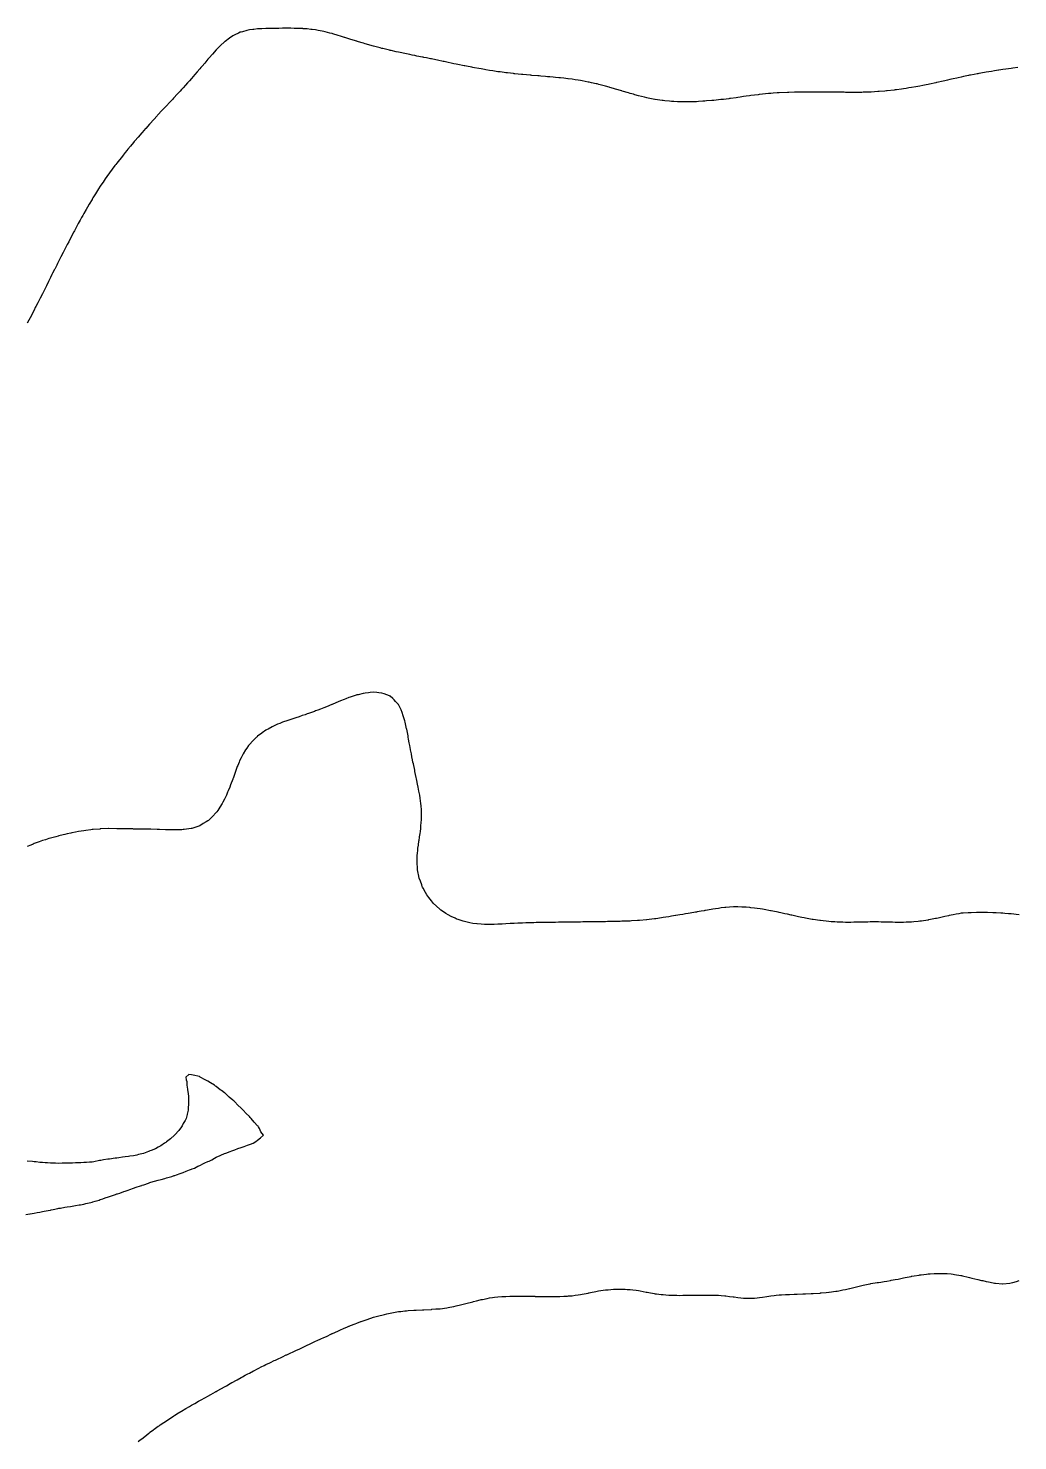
# Model space of a CAD drawing. Extents: x -717077 to -715000, y -984627 to -984000.
# Drawn here: x -716388.2 to -716268.7, y -984211.4 to -984040.9 of the extents above; entities that cross this region are included whole.
import ezdxf

# ---------------------------------------------------------------- set-up
doc = ezdxf.new("R2010")
doc.units = 0
doc.layers.add('buffer_B1_0_1_clip', color=7, linetype='Continuous')

msp = doc.modelspace()

# ---------------------------------------------------------------- linework, layer by layer
at = {"layer": 'buffer_B1_0_1_clip'}
for points in [[(-716268.67, -984045.67), (-716269.26, -984045.74), (-716269.5, -984045.77), (-716269.81, -984045.81), (-716270.14, -984045.86), (-716270.5, -984045.91), (-716270.99, -984045.99), (-716271.01, -984045.99), (-716271.5, -984046.07), (-716271.87, -984046.13), (-716272.18, -984046.18), (-716272.5, -984046.24), (-716272.72, -984046.28), (-716273.39, -984046.39), (-716273.5, -984046.41), (-716273.57, -984046.43), (-716273.95, -984046.5), (-716274.41, -984046.59), (-716274.5, -984046.6), (-716274.63, -984046.63), (-716275.24, -984046.76), (-716275.5, -984046.81), (-716275.9, -984046.9), (-716276.06, -984046.93), (-716276.5, -984047.03), (-716276.88, -984047.12), (-716277.18, -984047.18), (-716277.5, -984047.25), (-716277.7, -984047.3), (-716278.47, -984047.48), (-716278.5, -984047.48), (-716278.51, -984047.48), (-716278.58, -984047.5), (-716279.33, -984047.67), (-716279.5, -984047.71), (-716279.75, -984047.76), (-716280.16, -984047.84), (-716280.5, -984047.9), (-716280.99, -984047.99), (-716281.01, -984047.99), (-716281.5, -984048.08), (-716281.86, -984048.13), (-716282.18, -984048.18), (-716282.5, -984048.23), (-716282.73, -984048.27), (-716283.35, -984048.35), (-716283.5, -984048.37), (-716283.61, -984048.39), (-716284.47, -984048.48), (-716284.5, -984048.48), (-716284.52, -984048.48), (-716284.74, -984048.5), (-716285.44, -984048.56), (-716285.5, -984048.57), (-716285.57, -984048.57), (-716286.38, -984048.62), (-716286.5, -984048.62), (-716286.62, -984048.63), (-716287.34, -984048.65), (-716287.5, -984048.66), (-716287.66, -984048.66), (-716288.33, -984048.67), (-716288.5, -984048.67), (-716288.67, -984048.67), (-716289.34, -984048.66), (-716289.5, -984048.66), (-716289.65, -984048.65), (-716290.36, -984048.64), (-716290.5, -984048.64), (-716290.63, -984048.64), (-716291.37, -984048.63), (-716291.5, -984048.63), (-716291.62, -984048.62), (-716292.37, -984048.62), (-716292.5, -984048.62), (-716292.62, -984048.62), (-716293.38, -984048.62), (-716293.5, -984048.62), (-716293.62, -984048.62), (-716294.38, -984048.62), (-716294.5, -984048.62), (-716294.62, -984048.62), (-716295.36, -984048.64), (-716295.5, -984048.64), (-716295.64, -984048.64), (-716296.33, -984048.66), (-716296.5, -984048.67), (-716297.5, -984048.71), (-716297.73, -984048.73), (-716298.23, -984048.76), (-716298.5, -984048.78), (-716298.81, -984048.81), (-716299.15, -984048.85), (-716299.5, -984048.88), (-716299.93, -984048.93), (-716300.05, -984048.94), (-716300.5, -984048.99), (-716300.94, -984049.05), (-716301.07, -984049.07), (-716301.5, -984049.12), (-716301.83, -984049.17), (-716302.23, -984049.23), (-716302.5, -984049.27), (-716302.7, -984049.3), (-716303.39, -984049.39), (-716303.5, -984049.41), (-716303.58, -984049.42), (-716304.24, -984049.5), (-716304.47, -984049.53), (-716304.5, -984049.53), (-716304.53, -984049.53), (-716305.38, -984049.62), (-716305.5, -984049.63), (-716305.64, -984049.64), (-716306.3, -984049.7), (-716306.5, -984049.72), (-716306.73, -984049.73), (-716307.23, -984049.77), (-716307.5, -984049.79), (-716307.8, -984049.8), (-716308.18, -984049.81), (-716308.5, -984049.82), (-716308.82, -984049.82), (-716309.18, -984049.82), (-716309.5, -984049.82), (-716309.8, -984049.8), (-716310.22, -984049.78), (-716310.5, -984049.76), (-716310.73, -984049.73), (-716311.32, -984049.68), (-716311.5, -984049.66), (-716311.64, -984049.64), (-716312.49, -984049.51), (-716312.5, -984049.51), (-716312.5, -984049.51), (-716312.54, -984049.5), (-716313.33, -984049.34), (-716313.5, -984049.3), (-716313.76, -984049.24), (-716314.14, -984049.14), (-716314.5, -984049.06), (-716314.94, -984048.94), (-716315.1, -984048.89), (-716315.5, -984048.79), (-716315.72, -984048.72), (-716316.46, -984048.5), (-716316.49, -984048.49), (-716316.5, -984048.49), (-716316.52, -984048.48), (-716317.26, -984048.26), (-716317.5, -984048.19), (-716317.94, -984048.06), (-716318.03, -984048.03), (-716318.5, -984047.9), (-716318.82, -984047.82), (-716319.3, -984047.69), (-716319.5, -984047.64), (-716319.62, -984047.62), (-716320.16, -984047.5), (-716320.44, -984047.44), (-716320.5, -984047.42), (-716320.59, -984047.41), (-716321.28, -984047.28), (-716321.5, -984047.24), (-716321.8, -984047.19), (-716322.14, -984047.14), (-716322.5, -984047.08), (-716322.97, -984047.03), (-716323.02, -984047.02), (-716323.5, -984046.96), (-716323.92, -984046.92), (-716324.1, -984046.9), (-716324.5, -984046.86), (-716324.82, -984046.83), (-716325.2, -984046.79), (-716325.5, -984046.77), (-716325.74, -984046.74), (-716326.3, -984046.7), (-716326.5, -984046.68), (-716326.67, -984046.67), (-716327.39, -984046.61), (-716327.5, -984046.6), (-716327.59, -984046.59), (-716328.48, -984046.51), (-716328.5, -984046.51), (-716328.51, -984046.51), (-716328.63, -984046.5), (-716329.42, -984046.42), (-716329.5, -984046.41), (-716329.59, -984046.4), (-716330.32, -984046.32), (-716330.5, -984046.3), (-716330.73, -984046.27), (-716331.2, -984046.2), (-716331.5, -984046.16), (-716331.9, -984046.1), (-716332.07, -984046.07), (-716332.5, -984046), (-716332.93, -984045.93), (-716333.1, -984045.9), (-716333.5, -984045.83), (-716333.78, -984045.78), (-716334.32, -984045.68), (-716334.5, -984045.65), (-716334.62, -984045.62), (-716335.28, -984045.5), (-716335.46, -984045.47), (-716335.5, -984045.46), (-716335.55, -984045.45), (-716336.3, -984045.3), (-716336.5, -984045.26), (-716336.8, -984045.2), (-716337.13, -984045.13), (-716337.5, -984045.05), (-716337.95, -984044.95), (-716338.07, -984044.93), (-716338.78, -984044.78), (-716339.34, -984044.66), (-716339.5, -984044.63), (-716339.6, -984044.6), (-716340.12, -984044.5), (-716340.43, -984044.44), (-716340.5, -984044.42), (-716340.59, -984044.4), (-716341.27, -984044.27), (-716341.5, -984044.22), (-716341.84, -984044.15), (-716342.1, -984044.1), (-716342.5, -984044.02), (-716342.93, -984043.93), (-716343.1, -984043.9), (-716343.5, -984043.81), (-716343.76, -984043.76), (-716344.38, -984043.62), (-716344.5, -984043.59), (-716344.57, -984043.57), (-716344.89, -984043.5), (-716345.38, -984043.38), (-716345.5, -984043.35), (-716345.7, -984043.3), (-716346.17, -984043.17), (-716346.5, -984043.08), (-716346.95, -984042.95), (-716347.08, -984042.91), (-716347.5, -984042.79), (-716347.73, -984042.73), (-716348.47, -984042.5), (-716348.49, -984042.49), (-716348.5, -984042.49), (-716348.51, -984042.49), (-716349.26, -984042.26), (-716349.5, -984042.18), (-716349.97, -984042.03), (-716350.02, -984042.02), (-716350.5, -984041.86), (-716350.78, -984041.78), (-716351.4, -984041.6), (-716351.5, -984041.57), (-716351.55, -984041.56), (-716351.77, -984041.5), (-716352.35, -984041.35), (-716352.5, -984041.32), (-716352.72, -984041.28), (-716353.18, -984041.19), (-716353.5, -984041.13), (-716353.92, -984041.08), (-716354.06, -984041.06), (-716354.5, -984041.01), (-716354.98, -984040.98), (-716355.02, -984040.97), (-716355.5, -984040.94), (-716355.93, -984040.93), (-716356.07, -984040.93), (-716356.5, -984040.92), (-716356.92, -984040.92), (-716357.08, -984040.92), (-716357.5, -984040.92), (-716357.92, -984040.93), (-716358.07, -984040.93), (-716358.5, -984040.93), (-716358.94, -984040.94), (-716359.06, -984040.94), (-716359.5, -984040.95), (-716359.98, -984040.98), (-716360.02, -984040.98), (-716360.5, -984041.01), (-716360.94, -984041.06), (-716361.08, -984041.08), (-716361.5, -984041.13), (-716361.8, -984041.2), (-716362.34, -984041.34), (-716362.5, -984041.38), (-716362.59, -984041.41), (-716362.79, -984041.5), (-716363.27, -984041.72), (-716363.5, -984041.84), (-716363.89, -984042.1), (-716364.44, -984042.5), (-716364.47, -984042.52), (-716364.5, -984042.54), (-716364.99, -984043.01), (-716365.48, -984043.5), (-716365.49, -984043.51), (-716365.5, -984043.52), (-716365.96, -984044.04), (-716366.36, -984044.5), (-716366.42, -984044.57), (-716366.5, -984044.66), (-716366.88, -984045.12), (-716367.2, -984045.5), (-716367.34, -984045.66), (-716367.5, -984045.83), (-716367.8, -984046.19), (-716368.07, -984046.5), (-716368.27, -984046.73), (-716368.5, -984046.98), (-716368.74, -984047.26), (-716368.96, -984047.5), (-716369.21, -984047.78), (-716369.5, -984048.1), (-716369.69, -984048.31), (-716369.86, -984048.5), (-716370.17, -984048.83), (-716370.65, -984049.35), (-716370.78, -984049.5), (-716371.13, -984049.87), (-716371.5, -984050.27), (-716371.61, -984050.39), (-716371.71, -984050.5), (-716372.09, -984050.9), (-716372.5, -984051.34), (-716372.58, -984051.42), (-716372.65, -984051.5), (-716373.05, -984051.94), (-716373.5, -984052.44), (-716373.53, -984052.47), (-716373.55, -984052.5), (-716374, -984053), (-716374.03, -984053.03), (-716374.45, -984053.5), (-716374.47, -984053.53), (-716374.5, -984053.55), (-716374.94, -984054.06), (-716375.32, -984054.5), (-716375.4, -984054.6), (-716375.5, -984054.71), (-716375.86, -984055.14), (-716376.16, -984055.5), (-716376.31, -984055.69), (-716376.5, -984055.91), (-716376.76, -984056.24), (-716376.96, -984056.5), (-716377.2, -984056.8), (-716377.5, -984057.19), (-716377.63, -984057.37), (-716377.73, -984057.5), (-716378.06, -984057.94), (-716378.38, -984058.38), (-716378.47, -984058.5), (-716378.48, -984058.52), (-716378.5, -984058.54), (-716378.9, -984059.1), (-716379.17, -984059.5), (-716379.3, -984059.69), (-716379.5, -984059.98), (-716379.7, -984060.3), (-716379.83, -984060.5), (-716380.09, -984060.91), (-716380.39, -984061.39), (-716380.47, -984061.53), (-716380.5, -984061.57), (-716380.84, -984062.15), (-716381.05, -984062.5), (-716381.21, -984062.79), (-716381.5, -984063.28), (-716381.58, -984063.42), (-716381.62, -984063.5), (-716381.77, -984063.77), (-716381.93, -984064.07), (-716382.17, -984064.5), (-716382.28, -984064.72), (-716382.5, -984065.11), (-716382.63, -984065.37), (-716382.7, -984065.5), (-716383.23, -984066.5), (-716383.32, -984066.68), (-716383.5, -984067.02), (-716383.74, -984067.5), (-716384, -984068), (-716384, -984068), (-716384.26, -984068.5), (-716384.5, -984068.98), (-716384.67, -984069.32), (-716384.76, -984069.5), (-716385.01, -984069.99), (-716385.02, -984070.02), (-716385.26, -984070.5), (-716385.34, -984070.66), (-716385.5, -984070.99), (-716385.67, -984071.33), (-716385.76, -984071.5), (-716386, -984071.99), (-716386.02, -984072.02), (-716386.26, -984072.5), (-716386.34, -984072.66), (-716386.5, -984072.97), (-716386.77, -984073.5), (-716387.02, -984073.98), (-716387.05, -984074.05), (-716387.28, -984074.5), (-716387.35, -984074.64), (-716387.5, -984074.93), (-716387.69, -984075.31), (-716387.79, -984075.5), (-716388.32, -984076.5)], [(-716268.5, -984147.91), (-716268.87, -984147.88), (-716269.15, -984147.84), (-716269.5, -984147.82), (-716269.79, -984147.8), (-716270.24, -984147.76), (-716270.5, -984147.74), (-716270.73, -984147.73), (-716271.3, -984147.7), (-716271.5, -984147.69), (-716271.68, -984147.68), (-716272.33, -984147.66), (-716272.5, -984147.66), (-716272.66, -984147.66), (-716273.34, -984147.65), (-716273.5, -984147.65), (-716273.66, -984147.66), (-716274.32, -984147.68), (-716274.5, -984147.68), (-716274.69, -984147.69), (-716275.27, -984147.73), (-716275.5, -984147.74), (-716275.79, -984147.8), (-716276.14, -984147.86), (-716276.5, -984147.92), (-716276.98, -984148.02), (-716277.03, -984148.03), (-716277.5, -984148.13), (-716277.8, -984148.2), (-716278.31, -984148.31), (-716278.5, -984148.35), (-716278.62, -984148.38), (-716279.23, -984148.5), (-716279.45, -984148.54), (-716279.5, -984148.55), (-716279.56, -984148.56), (-716280.32, -984148.68), (-716280.5, -984148.71), (-716280.73, -984148.73), (-716281.22, -984148.78), (-716281.5, -984148.81), (-716281.82, -984148.82), (-716282.17, -984148.83), (-716282.5, -984148.84), (-716282.84, -984148.84), (-716283.16, -984148.84), (-716283.5, -984148.84), (-716283.83, -984148.83), (-716284.18, -984148.82), (-716284.5, -984148.81), (-716284.8, -984148.81), (-716285.2, -984148.8), (-716285.5, -984148.79), (-716285.79, -984148.79), (-716286.21, -984148.79), (-716286.5, -984148.79), (-716286.8, -984148.8), (-716287.19, -984148.8), (-716287.5, -984148.81), (-716287.82, -984148.82), (-716288.17, -984148.83), (-716288.5, -984148.83), (-716288.83, -984148.84), (-716289.16, -984148.84), (-716289.5, -984148.84), (-716289.83, -984148.83), (-716290.18, -984148.82), (-716290.5, -984148.81), (-716290.79, -984148.79), (-716291.24, -984148.76), (-716291.5, -984148.74), (-716292.5, -984148.63), (-716292.61, -984148.62), (-716293.41, -984148.5), (-716293.49, -984148.49), (-716293.5, -984148.49), (-716293.52, -984148.48), (-716294.33, -984148.33), (-716294.5, -984148.3), (-716294.76, -984148.24), (-716295.15, -984148.16), (-716295.5, -984148.08), (-716295.97, -984147.98), (-716296.04, -984147.96), (-716296.5, -984147.86), (-716296.8, -984147.8), (-716297.31, -984147.69), (-716297.5, -984147.65), (-716297.62, -984147.62), (-716298.26, -984147.5), (-716298.46, -984147.46), (-716298.5, -984147.45), (-716298.56, -984147.44), (-716299.3, -984147.3), (-716299.5, -984147.26), (-716299.78, -984147.22), (-716300.16, -984147.16), (-716300.5, -984147.11), (-716300.93, -984147.07), (-716301.05, -984147.06), (-716301.5, -984147.01), (-716301.99, -984146.99), (-716302.01, -984146.99), (-716302.5, -984146.97), (-716302.98, -984146.98), (-716303.01, -984146.98), (-716303.5, -984147), (-716303.95, -984147.05), (-716304.05, -984147.06), (-716304.5, -984147.1), (-716304.84, -984147.15), (-716305.2, -984147.2), (-716305.5, -984147.25), (-716305.71, -984147.29), (-716306.4, -984147.4), (-716306.5, -984147.42), (-716306.57, -984147.43), (-716306.93, -984147.5), (-716307.42, -984147.58), (-716307.5, -984147.59), (-716307.61, -984147.61), (-716308.27, -984147.73), (-716308.5, -984147.76), (-716308.81, -984147.82), (-716309.13, -984147.87), (-716309.5, -984147.93), (-716309.99, -984148.01), (-716310.01, -984148.01), (-716310.5, -984148.09), (-716310.85, -984148.15), (-716311.21, -984148.21), (-716311.5, -984148.26), (-716311.71, -984148.29), (-716312.39, -984148.4), (-716312.5, -984148.41), (-716312.58, -984148.42), (-716313.2, -984148.5), (-716313.47, -984148.53), (-716313.5, -984148.54), (-716313.54, -984148.54), (-716314.39, -984148.61), (-716314.5, -984148.62), (-716314.63, -984148.63), (-716315.33, -984148.67), (-716315.5, -984148.68), (-716315.68, -984148.68), (-716316.29, -984148.7), (-716316.5, -984148.71), (-716316.72, -984148.72), (-716317.27, -984148.73), (-716317.5, -984148.74), (-716317.74, -984148.74), (-716318.25, -984148.75), (-716318.5, -984148.76), (-716318.76, -984148.76), (-716319.23, -984148.76), (-716319.5, -984148.77), (-716320.79, -984148.79), (-716321.2, -984148.79), (-716321.5, -984148.8), (-716321.8, -984148.8), (-716322.19, -984148.81), (-716322.5, -984148.81), (-716322.81, -984148.81), (-716323.18, -984148.82), (-716323.5, -984148.82), (-716323.83, -984148.83), (-716324.17, -984148.83), (-716324.5, -984148.84), (-716324.84, -984148.84), (-716325.15, -984148.85), (-716325.5, -984148.85), (-716325.85, -984148.86), (-716326.14, -984148.86), (-716326.5, -984148.87), (-716326.87, -984148.87), (-716327.12, -984148.88), (-716327.5, -984148.89), (-716327.9, -984148.9), (-716328.09, -984148.91), (-716328.5, -984148.92), (-716328.93, -984148.94), (-716329.06, -984148.94), (-716329.5, -984148.96), (-716329.98, -984148.99), (-716330.01, -984148.99), (-716330.5, -984149.01), (-716330.96, -984149.04), (-716331.04, -984149.04), (-716331.5, -984149.06), (-716331.92, -984149.08), (-716332.08, -984149.08), (-716332.5, -984149.09), (-716332.91, -984149.08), (-716333.08, -984149.08), (-716333.5, -984149.07), (-716333.98, -984149.02), (-716334.01, -984149.01), (-716334.5, -984148.96), (-716334.88, -984148.88), (-716335.18, -984148.82), (-716335.5, -984148.75), (-716335.69, -984148.69), (-716336.28, -984148.5), (-716336.44, -984148.44), (-716336.5, -984148.42), (-716336.65, -984148.34), (-716337.11, -984148.12), (-716337.5, -984147.92), (-716337.76, -984147.76), (-716338.16, -984147.5), (-716338.35, -984147.35), (-716338.5, -984147.23), (-716338.88, -984146.88), (-716339.29, -984146.5), (-716339.39, -984146.39), (-716339.5, -984146.25), (-716339.82, -984145.83), (-716340.06, -984145.5), (-716340.22, -984145.22), (-716340.5, -984144.72), (-716340.57, -984144.58), (-716340.61, -984144.5), (-716340.67, -984144.32), (-716340.84, -984143.85), (-716340.97, -984143.5), (-716341.06, -984143.06), (-716341.09, -984142.91), (-716341.17, -984142.5), (-716341.19, -984142.19), (-716341.22, -984141.77), (-716341.24, -984141.5), (-716341.23, -984141.23), (-716341.21, -984140.78), (-716341.2, -984140.5), (-716341.15, -984140.16), (-716341.13, -984139.87), (-716341.08, -984139.5), (-716341.01, -984139.01), (-716341, -984138.99), (-716340.93, -984138.5), (-716340.88, -984138.12), (-716340.84, -984137.85), (-716340.8, -984137.5), (-716340.78, -984137.22), (-716340.73, -984136.74), (-716340.72, -984136.5), (-716340.72, -984136.28), (-716340.71, -984135.71), (-716340.71, -984135.5), (-716340.72, -984135.27), (-716340.76, -984134.76), (-716340.78, -984134.5), (-716340.82, -984134.18), (-716340.86, -984133.86), (-716340.92, -984133.5), (-716341.01, -984133.01), (-716341.01, -984132.99), (-716341.1, -984132.5), (-716341.17, -984132.17), (-716341.27, -984131.73), (-716341.32, -984131.5), (-716341.35, -984131.35), (-716341.5, -984130.63), (-716341.52, -984130.52), (-716341.53, -984130.5), (-716341.53, -984130.46), (-716341.69, -984129.69), (-716341.74, -984129.5), (-716341.79, -984129.2), (-716341.86, -984128.86), (-716341.93, -984128.5), (-716342.02, -984128.02), (-716342.03, -984127.96), (-716342.12, -984127.5), (-716342.18, -984127.18), (-716342.27, -984126.73), (-716342.31, -984126.5), (-716342.33, -984126.34), (-716342.49, -984125.51), (-716342.49, -984125.5), (-716342.49, -984125.5), (-716342.5, -984125.47), (-716342.68, -984124.68), (-716342.73, -984124.5), (-716342.84, -984124.15), (-716342.91, -984123.91), (-716343.06, -984123.5), (-716343.18, -984123.18), (-716343.5, -984122.55), (-716343.52, -984122.52), (-716343.53, -984122.5), (-716343.84, -984122.16), (-716343.99, -984121.99), (-716344.17, -984121.83), (-716344.5, -984121.53), (-716344.52, -984121.52), (-716344.56, -984121.5), (-716345.23, -984121.24), (-716345.5, -984121.16), (-716345.87, -984121.13), (-716346.1, -984121.1), (-716346.5, -984121.07), (-716346.89, -984121.11), (-716347.12, -984121.12), (-716347.5, -984121.16), (-716347.77, -984121.23), (-716348.35, -984121.36), (-716348.5, -984121.39), (-716348.58, -984121.42), (-716348.83, -984121.5), (-716349.33, -984121.67), (-716349.5, -984121.71), (-716349.85, -984121.86), (-716350.06, -984121.94), (-716350.5, -984122.11), (-716350.77, -984122.23), (-716351.43, -984122.5), (-716351.48, -984122.52), (-716351.5, -984122.53), (-716351.54, -984122.54), (-716352.19, -984122.81), (-716352.5, -984122.93), (-716352.91, -984123.09), (-716353.21, -984123.21), (-716353.5, -984123.32), (-716353.63, -984123.37), (-716353.98, -984123.5), (-716354.37, -984123.63), (-716354.5, -984123.68), (-716354.76, -984123.77), (-716355.12, -984123.88), (-716355.5, -984124.01), (-716355.87, -984124.13), (-716356.25, -984124.26), (-716356.5, -984124.34), (-716356.62, -984124.38), (-716356.96, -984124.5), (-716357.36, -984124.64), (-716357.5, -984124.69), (-716357.82, -984124.82), (-716358.08, -984124.92), (-716358.5, -984125.11), (-716358.76, -984125.24), (-716359.24, -984125.5), (-716359.41, -984125.59), (-716359.5, -984125.65), (-716359.95, -984125.95), (-716360.01, -984125.99), (-716360.5, -984126.37), (-716360.57, -984126.43), (-716360.65, -984126.5), (-716361.08, -984126.91), (-716361.5, -984127.38), (-716361.56, -984127.44), (-716361.6, -984127.5), (-716361.82, -984127.82), (-716361.97, -984128.03), (-716362.25, -984128.5), (-716362.34, -984128.65), (-716362.5, -984128.97), (-716362.67, -984129.33), (-716362.74, -984129.5), (-716362.9, -984129.91), (-716362.96, -984130.04), (-716363.13, -984130.5), (-716363.23, -984130.76), (-716363.47, -984131.47), (-716363.48, -984131.5), (-716363.49, -984131.51), (-716363.5, -984131.55), (-716363.77, -984132.23), (-716363.86, -984132.5), (-716364.05, -984132.95), (-716364.12, -984133.12), (-716364.27, -984133.5), (-716364.35, -984133.65), (-716364.5, -984133.97), (-716364.69, -984134.31), (-716364.78, -984134.5), (-716365.07, -984134.93), (-716365.32, -984135.32), (-716365.44, -984135.5), (-716365.46, -984135.53), (-716365.5, -984135.58), (-716365.95, -984136.04), (-716366.4, -984136.5), (-716366.45, -984136.54), (-716366.5, -984136.58), (-716366.7, -984136.7), (-716367.07, -984136.92), (-716367.5, -984137.17), (-716367.74, -984137.26), (-716368.46, -984137.5), (-716368.49, -984137.51), (-716368.5, -984137.51), (-716368.51, -984137.51), (-716369.37, -984137.63), (-716369.5, -984137.64), (-716369.64, -984137.65), (-716370.33, -984137.67), (-716370.5, -984137.67), (-716370.67, -984137.67), (-716371.34, -984137.66), (-716371.5, -984137.65), (-716371.64, -984137.65), (-716372.37, -984137.63), (-716372.5, -984137.62), (-716372.62, -984137.62), (-716373.4, -984137.6), (-716373.5, -984137.6), (-716373.59, -984137.6), (-716374.41, -984137.58), (-716374.5, -984137.58), (-716374.58, -984137.58), (-716375.43, -984137.57), (-716375.5, -984137.57), (-716375.56, -984137.56), (-716376.45, -984137.55), (-716376.5, -984137.54), (-716376.54, -984137.54), (-716377.47, -984137.53), (-716377.5, -984137.53), (-716377.52, -984137.53), (-716378.48, -984137.52), (-716378.5, -984137.52), (-716378.52, -984137.52), (-716379.44, -984137.56), (-716379.5, -984137.56), (-716379.56, -984137.57), (-716380.37, -984137.63), (-716380.5, -984137.64), (-716380.66, -984137.67), (-716381.26, -984137.74), (-716381.5, -984137.77), (-716381.82, -984137.83), (-716382.12, -984137.87), (-716382.5, -984137.94), (-716382.96, -984138.03), (-716383.05, -984138.05), (-716383.5, -984138.15), (-716383.78, -984138.22), (-716384.36, -984138.36), (-716384.5, -984138.39), (-716384.58, -984138.42), (-716384.88, -984138.5), (-716385.37, -984138.63), (-716385.5, -984138.66), (-716385.73, -984138.73), (-716386.14, -984138.86), (-716386.5, -984138.97), (-716386.89, -984139.11), (-716387.23, -984139.23), (-716387.5, -984139.33), (-716387.62, -984139.38), (-716387.91, -984139.5), (-716388.34, -984139.66)], [(-716388.5, -984184.11), (-716388.02, -984184.03), (-716387.98, -984184.02), (-716387.5, -984183.93), (-716387.13, -984183.87), (-716386.81, -984183.81), (-716386.5, -984183.75), (-716386.29, -984183.71), (-716385.57, -984183.57), (-716385.5, -984183.56), (-716385.45, -984183.55), (-716385.2, -984183.5), (-716384.62, -984183.38), (-716384.5, -984183.35), (-716384.32, -984183.32), (-716383.78, -984183.22), (-716383.5, -984183.18), (-716383.11, -984183.11), (-716382.92, -984183.08), (-716382.5, -984183.01), (-716382.06, -984182.93), (-716381.9, -984182.91), (-716381.5, -984182.83), (-716381.23, -984182.77), (-716380.63, -984182.63), (-716380.5, -984182.6), (-716380.42, -984182.58), (-716380.14, -984182.5), (-716379.65, -984182.35), (-716379.5, -984182.3), (-716379.19, -984182.2), (-716378.9, -984182.1), (-716378.5, -984181.96), (-716378.16, -984181.84), (-716377.68, -984181.69), (-716377.5, -984181.62), (-716377.41, -984181.59), (-716377.13, -984181.5), (-716376.67, -984181.33), (-716376.5, -984181.27), (-716376.15, -984181.15), (-716375.93, -984181.07), (-716375.5, -984180.92), (-716375.18, -984180.81), (-716374.63, -984180.63), (-716374.5, -984180.58), (-716374.43, -984180.56), (-716374.23, -984180.5), (-716373.7, -984180.3), (-716373.5, -984180.23), (-716373.12, -984180.12), (-716372.94, -984180.06), (-716372.5, -984179.94), (-716372.15, -984179.85), (-716371.72, -984179.73), (-716371.5, -984179.66), (-716371.36, -984179.63), (-716370.87, -984179.5), (-716370.6, -984179.4), (-716370.5, -984179.37), (-716370.29, -984179.29), (-716369.86, -984179.14), (-716369.5, -984179.01), (-716369.12, -984178.88), (-716368.71, -984178.72), (-716368.5, -984178.63), (-716368.4, -984178.6), (-716368.14, -984178.5), (-716367.72, -984178.28), (-716367.5, -984178.17), (-716367.04, -984177.95), (-716366.87, -984177.87), (-716366.5, -984177.69), (-716366.36, -984177.64), (-716366.04, -984177.5), (-716365.69, -984177.3), (-716365.5, -984177.19), (-716365.02, -984176.98), (-716364.94, -984176.94), (-716364.5, -984176.74), (-716364.32, -984176.68), (-716363.81, -984176.5), (-716363.6, -984176.4), (-716363.5, -984176.35), (-716363.27, -984176.27), (-716362.87, -984176.13), (-716362.5, -984176), (-716362.13, -984175.87), (-716361.74, -984175.74), (-716361.5, -984175.66), (-716361.38, -984175.62), (-716361.05, -984175.5), (-716360.71, -984175.29), (-716360.5, -984175.12), (-716360.14, -984174.85), (-716359.8, -984174.5), (-716360.1, -984174.1), (-716360.27, -984173.72), (-716360.39, -984173.5), (-716360.45, -984173.45), (-716360.5, -984173.39), (-716360.93, -984172.94), (-716361.27, -984172.5), (-716361.39, -984172.39), (-716361.5, -984172.28), (-716361.9, -984171.9), (-716362.25, -984171.5), (-716362.38, -984171.38), (-716362.5, -984171.26), (-716362.89, -984170.9), (-716363.26, -984170.5), (-716363.39, -984170.39), (-716363.5, -984170.28), (-716363.93, -984169.93), (-716364.37, -984169.5), (-716364.44, -984169.44), (-716364.5, -984169.4), (-716364.86, -984169.14), (-716365.02, -984169.03), (-716365.5, -984168.64), (-716365.59, -984168.59), (-716365.7, -984168.5), (-716366.2, -984168.21), (-716366.5, -984168), (-716366.84, -984167.85), (-716367.42, -984167.5), (-716367.47, -984167.48), (-716367.5, -984167.47), (-716367.54, -984167.45), (-716368.29, -984167.29), (-716368.5, -984167.23), (-716368.79, -984167.21), (-716369.18, -984167.5), (-716369.14, -984167.85), (-716369.06, -984168.06), (-716369.04, -984168.5), (-716368.95, -984168.95), (-716368.95, -984169.05), (-716368.88, -984169.5), (-716368.85, -984169.85), (-716368.86, -984170.14), (-716368.83, -984170.5), (-716368.85, -984170.85), (-716368.87, -984171.13), (-716368.89, -984171.5), (-716369.01, -984171.99), (-716369.02, -984172.02), (-716369.15, -984172.5), (-716369.27, -984172.73), (-716369.5, -984173.11), (-716369.62, -984173.38), (-716369.68, -984173.5), (-716370.03, -984173.97), (-716370.5, -984174.47), (-716370.51, -984174.49), (-716370.52, -984174.5), (-716371.02, -984174.98), (-716371.5, -984175.32), (-716371.59, -984175.41), (-716371.73, -984175.5), (-716372.19, -984175.81), (-716372.5, -984175.96), (-716372.85, -984176.15), (-716373.37, -984176.37), (-716373.5, -984176.43), (-716373.55, -984176.45), (-716373.69, -984176.5), (-716374.27, -984176.73), (-716374.5, -984176.79), (-716374.87, -984176.87), (-716375.08, -984176.92), (-716375.5, -984177), (-716375.93, -984177.06), (-716376.09, -984177.09), (-716376.5, -984177.15), (-716376.81, -984177.19), (-716377.25, -984177.26), (-716377.5, -984177.29), (-716377.69, -984177.31), (-716378.4, -984177.4), (-716378.5, -984177.41), (-716378.58, -984177.42), (-716379.1, -984177.5), (-716379.44, -984177.56), (-716379.5, -984177.56), (-716379.58, -984177.58), (-716380.27, -984177.72), (-716380.5, -984177.78), (-716380.79, -984177.79), (-716381.18, -984177.82), (-716381.5, -984177.83), (-716381.84, -984177.84), (-716382.14, -984177.86), (-716382.5, -984177.87), (-716382.87, -984177.88), (-716383.11, -984177.89), (-716383.5, -984177.9), (-716383.9, -984177.9), (-716384.09, -984177.91), (-716384.5, -984177.92), (-716384.9, -984177.91), (-716385.1, -984177.9), (-716385.5, -984177.89), (-716385.86, -984177.87), (-716386.15, -984177.85), (-716386.5, -984177.82), (-716386.79, -984177.8), (-716387.24, -984177.75), (-716387.5, -984177.73), (-716387.71, -984177.71), (-716388.35, -984177.65)], [(-716374.92, -984211.5), (-716374.68, -984211.31), (-716374.5, -984211.16), (-716374.13, -984210.87), (-716373.66, -984210.5), (-716373.57, -984210.43), (-716373.5, -984210.38), (-716373.07, -984210.07), (-716372.99, -984210.01), (-716372.5, -984209.65), (-716372.41, -984209.59), (-716372.29, -984209.5), (-716371.81, -984209.19), (-716371.5, -984208.98), (-716371.21, -984208.79), (-716370.78, -984208.5), (-716370.61, -984208.39), (-716370.5, -984208.32), (-716370.04, -984208.05), (-716369.99, -984208.01), (-716369.5, -984207.71), (-716369.37, -984207.63), (-716369.16, -984207.5), (-716368.74, -984207.26), (-716368.5, -984207.12), (-716368.1, -984206.9), (-716367.63, -984206.63), (-716367.5, -984206.56), (-716367.46, -984206.54), (-716367.4, -984206.5), (-716366.81, -984206.18), (-716366.5, -984206.01), (-716366.17, -984205.83), (-716365.6, -984205.5), (-716365.53, -984205.46), (-716365.5, -984205.45), (-716365.38, -984205.38), (-716364.88, -984205.11), (-716364.5, -984204.9), (-716364.24, -984204.76), (-716363.81, -984204.5), (-716363.61, -984204.39), (-716363.5, -984204.33), (-716363.13, -984204.14), (-716362.96, -984204.04), (-716362.5, -984203.78), (-716362.32, -984203.68), (-716362, -984203.5), (-716361.67, -984203.33), (-716361.5, -984203.24), (-716361.01, -984202.98), (-716360.94, -984202.95), (-716360.5, -984202.71), (-716360.36, -984202.64), (-716360.09, -984202.5), (-716359.69, -984202.31), (-716359.5, -984202.21), (-716359.02, -984201.98), (-716358.94, -984201.95), (-716358.5, -984201.73), (-716358.34, -984201.66), (-716358.02, -984201.5), (-716357.66, -984201.34), (-716357.5, -984201.26), (-716357.05, -984201.05), (-716356.98, -984201.02), (-716356.5, -984200.79), (-716356.3, -984200.7), (-716355.88, -984200.5), (-716355.62, -984200.38), (-716355.5, -984200.33), (-716355.17, -984200.18), (-716354.93, -984200.07), (-716354.5, -984199.86), (-716354.25, -984199.75), (-716353.74, -984199.5), (-716353.57, -984199.43), (-716353.5, -984199.39), (-716353.3, -984199.31), (-716352.88, -984199.12), (-716352.5, -984198.94), (-716352.2, -984198.8), (-716351.57, -984198.5), (-716351.52, -984198.48), (-716351.5, -984198.47), (-716351.44, -984198.45), (-716350.82, -984198.18), (-716350.5, -984198.03), (-716350.13, -984197.87), (-716349.66, -984197.67), (-716349.5, -984197.59), (-716349.43, -984197.57), (-716349.28, -984197.5), (-716348.72, -984197.28), (-716348.5, -984197.2), (-716348.02, -984197.02), (-716347.99, -984197.01), (-716347.5, -984196.83), (-716347.25, -984196.75), (-716346.5, -984196.5), (-716346.5, -984196.5), (-716346.5, -984196.5), (-716346.5, -984196.5), (-716345.71, -984196.29), (-716345.5, -984196.24), (-716345.16, -984196.16), (-716344.9, -984196.1), (-716344.5, -984196.01), (-716344.07, -984195.93), (-716343.9, -984195.9), (-716343.5, -984195.82), (-716343.21, -984195.79), (-716342.73, -984195.73), (-716342.5, -984195.71), (-716342.3, -984195.69), (-716341.65, -984195.65), (-716341.5, -984195.64), (-716341.36, -984195.63), (-716340.6, -984195.6), (-716340.5, -984195.59), (-716340.41, -984195.59), (-716339.55, -984195.55), (-716339.5, -984195.55), (-716339.46, -984195.54), (-716338.96, -984195.5), (-716338.53, -984195.47), (-716338.5, -984195.46), (-716338.46, -984195.46), (-716337.65, -984195.35), (-716337.5, -984195.33), (-716337.28, -984195.28), (-716336.81, -984195.19), (-716336.5, -984195.12), (-716336, -984195), (-716335.99, -984195), (-716335.5, -984194.87), (-716335.2, -984194.8), (-716334.65, -984194.66), (-716334.5, -984194.62), (-716334.41, -984194.59), (-716334.06, -984194.5), (-716333.6, -984194.4), (-716333.5, -984194.37), (-716333.34, -984194.34), (-716332.77, -984194.22), (-716332.5, -984194.17), (-716332.12, -984194.12), (-716331.9, -984194.09), (-716331.5, -984194.04), (-716331.01, -984194.01), (-716330.99, -984194.01), (-716330.5, -984193.98), (-716330.03, -984193.97), (-716329.97, -984193.97), (-716329.5, -984193.96), (-716329.04, -984193.96), (-716328.96, -984193.96), (-716328.5, -984193.96), (-716328.04, -984193.96), (-716327.96, -984193.96), (-716327.5, -984193.97), (-716327.02, -984193.97), (-716326.97, -984193.98), (-716326.5, -984193.98), (-716326.01, -984193.99), (-716325.99, -984193.99), (-716325.5, -984193.99), (-716325.01, -984193.99), (-716324.99, -984193.99), (-716324.5, -984193.99), (-716324.02, -984193.98), (-716323.98, -984193.98), (-716323.5, -984193.97), (-716323.06, -984193.94), (-716322.93, -984193.93), (-716322.5, -984193.9), (-716322.15, -984193.85), (-716321.8, -984193.8), (-716321.5, -984193.76), (-716321.28, -984193.72), (-716320.56, -984193.57), (-716320.5, -984193.55), (-716320.46, -984193.54), (-716320.28, -984193.5), (-716319.63, -984193.37), (-716319.5, -984193.34), (-716319.31, -984193.31), (-716318.76, -984193.23), (-716318.5, -984193.2), (-716318.17, -984193.17), (-716317.85, -984193.15), (-716317.5, -984193.12), (-716317.11, -984193.12), (-716316.88, -984193.11), (-716316.5, -984193.11), (-716316.12, -984193.12), (-716315.86, -984193.14), (-716315.5, -984193.15), (-716315.19, -984193.19), (-716314.76, -984193.24), (-716314.5, -984193.27), (-716314.3, -984193.3), (-716313.55, -984193.45), (-716313.5, -984193.46), (-716313.46, -984193.46), (-716313.26, -984193.5), (-716312.62, -984193.62), (-716312.5, -984193.65), (-716312.33, -984193.67), (-716311.74, -984193.74), (-716311.5, -984193.77), (-716311.21, -984193.79), (-716310.82, -984193.82), (-716310.5, -984193.84), (-716310.15, -984193.84), (-716309.85, -984193.85), (-716309.5, -984193.86), (-716309.14, -984193.85), (-716308.85, -984193.85), (-716308.5, -984193.85), (-716308.15, -984193.84), (-716307.84, -984193.84), (-716307.5, -984193.83), (-716307.17, -984193.83), (-716306.82, -984193.82), (-716306.5, -984193.82), (-716306.18, -984193.82), (-716305.82, -984193.82), (-716305.5, -984193.82), (-716305.16, -984193.84), (-716304.85, -984193.85), (-716304.5, -984193.87), (-716304.08, -984193.92), (-716303.93, -984193.93), (-716303.5, -984193.98), (-716303.04, -984194.04), (-716302.95, -984194.05), (-716302.5, -984194.12), (-716302.15, -984194.15), (-716301.81, -984194.18), (-716301.5, -984194.21), (-716301.21, -984194.21), (-716300.8, -984194.2), (-716300.5, -984194.2), (-716300.16, -984194.16), (-716299.88, -984194.12), (-716299.5, -984194.08), (-716299, -984194), (-716299, -984194), (-716298.5, -984193.92), (-716298.12, -984193.88), (-716297.85, -984193.85), (-716297.5, -984193.81), (-716297.21, -984193.79), (-716296.75, -984193.75), (-716296.5, -984193.74), (-716296.27, -984193.73), (-716295.7, -984193.7), (-716295.5, -984193.69), (-716295.31, -984193.69), (-716294.66, -984193.66), (-716294.5, -984193.66), (-716294.34, -984193.66), (-716293.62, -984193.62), (-716293.5, -984193.62), (-716293.38, -984193.62), (-716292.56, -984193.57), (-716292.5, -984193.56), (-716292.44, -984193.56), (-716291.81, -984193.5), (-716291.52, -984193.47), (-716291.5, -984193.47), (-716291.46, -984193.47), (-716290.64, -984193.36), (-716290.5, -984193.33), (-716290.29, -984193.29), (-716289.8, -984193.2), (-716289.5, -984193.14), (-716289.02, -984193.02), (-716288.98, -984193.01), (-716288.5, -984192.89), (-716288.18, -984192.82), (-716287.69, -984192.7), (-716287.5, -984192.65), (-716287.37, -984192.62), (-716286.77, -984192.5), (-716286.54, -984192.46), (-716286.5, -984192.45), (-716286.44, -984192.44), (-716285.68, -984192.32), (-716285.5, -984192.29), (-716285.24, -984192.25), (-716284.82, -984192.18), (-716284.5, -984192.13), (-716284.05, -984192.05), (-716283.96, -984192.04), (-716283.5, -984191.95), (-716283.12, -984191.88), (-716282.81, -984191.82), (-716282.5, -984191.75), (-716282.29, -984191.71), (-716281.56, -984191.56), (-716281.5, -984191.55), (-716281.46, -984191.54), (-716281.2, -984191.5), (-716280.59, -984191.41), (-716280.5, -984191.39), (-716280.37, -984191.37), (-716279.7, -984191.3), (-716279.5, -984191.27), (-716279.25, -984191.25), (-716278.77, -984191.22), (-716278.5, -984191.2), (-716278.2, -984191.2), (-716277.79, -984191.21), (-716277.5, -984191.2), (-716277.22, -984191.23), (-716276.72, -984191.27), (-716276.5, -984191.29), (-716276.32, -984191.32), (-716275.54, -984191.46), (-716275.5, -984191.47), (-716275.47, -984191.47), (-716275.35, -984191.5), (-716274.66, -984191.67), (-716274.5, -984191.71), (-716274.22, -984191.77), (-716273.86, -984191.86), (-716273.5, -984191.95), (-716273.05, -984192.05), (-716272.92, -984192.08), (-716272.5, -984192.17), (-716272.22, -984192.22), (-716271.66, -984192.34), (-716271.5, -984192.37), (-716271.38, -984192.38), (-716270.51, -984192.48), (-716270.5, -984192.49), (-716270.48, -984192.48), (-716269.63, -984192.37), (-716269.5, -984192.35), (-716269.29, -984192.29), (-716268.83, -984192.17), (-716268.5, -984192.07)]]:
    msp.add_lwpolyline(points, dxfattribs=at)

doc.saveas('drawing.dxf')
